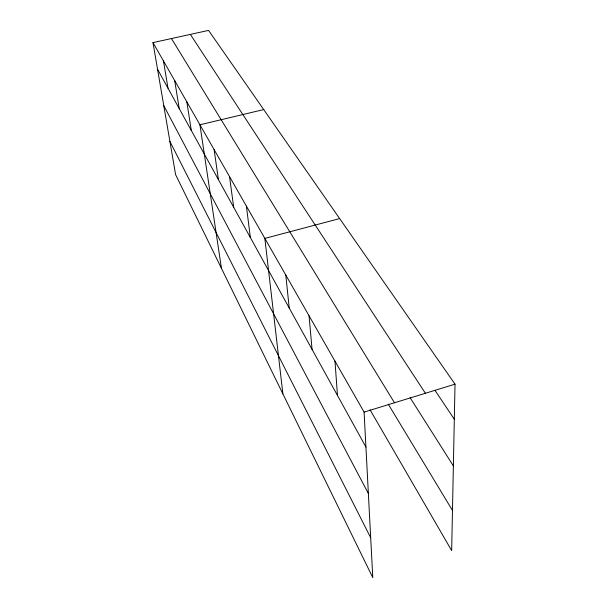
<?xml version="1.0" encoding="UTF-8"?>
<svg xmlns="http://www.w3.org/2000/svg" width="608" height="608" viewBox="0 0 608 608"><rect width="100%" height="100%" fill="white"/><g stroke="black" fill="none" stroke-linecap="round" stroke-linejoin="round"><path stroke-width="0.91" d="M152.98 42.613L364.093 412.102L372.78 577.6L175.598 174.625L152.98 42.613L208.559 30.4L455.02 384.18L451.66 550.582L370.052 409.792M364.093 412.102L455.02 384.18M339.652 218.576L264.845 238.404L282.895 393.908M263.712 109.569L199.926 124.784L221.441 268.31M435.024 390.404L454.313 419.262M190.357 34.398L425.402 393.277M410.088 397.64L453.37 465.918M171.456 38.555L394.486 402.77M388.216 404.092L452.474 510.446M157.54 69.259L365.932 447.062M163.78 105.648L368.364 493.498M169.913 141.436L370.69 537.753M163.453 60.952L167.998 88.213M174.709 80.644L179.223 108.558M186.831 101.863L191.292 130.446M214.122 149.629L218.409 179.603M229.55 176.639L233.7 207.328M246.392 206.112L250.359 237.538M285.798 275.074L289.226 307.99M309.046 315.757L312.064 349.41M334.978 361.144L337.478 395.481"/></g></svg>
